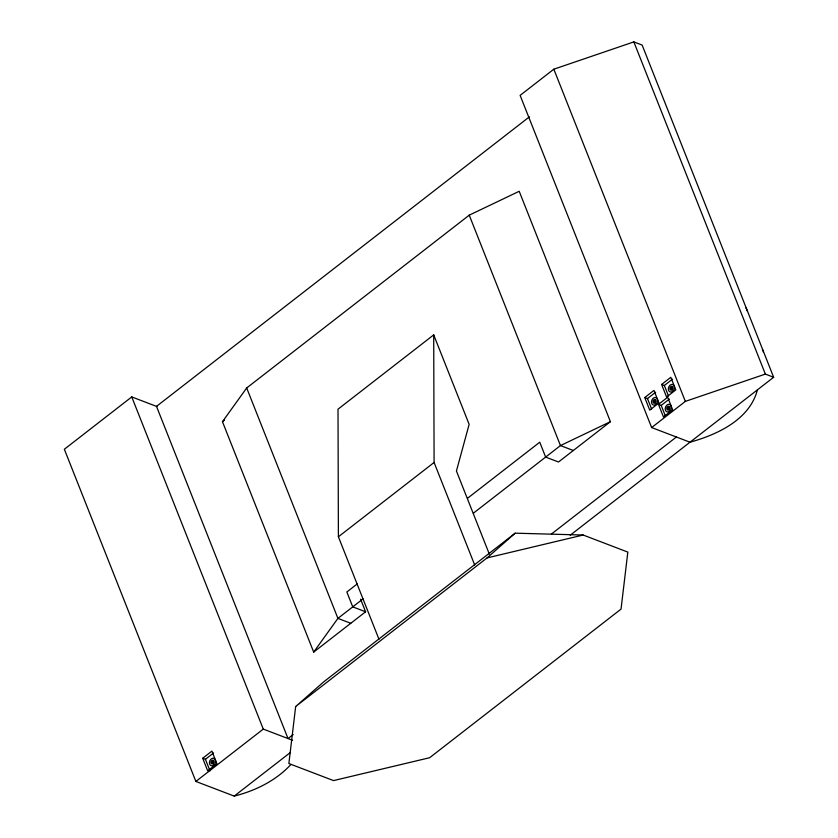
<?xml version="1.0" encoding="UTF-8"?>
<svg xmlns="http://www.w3.org/2000/svg" width="838" height="838" viewBox="0 0 838 838"><rect width="100%" height="100%" fill="white"/><g stroke="black" fill="none" stroke-linecap="round" stroke-linejoin="round"><path stroke-width="1.26" d="M295.667 706.528L288.869 763.533L333.534 780.597L429.643 757.72L621.042 609.1L627.83 552.095L583.175 535.032L515.181 533.178L323.772 681.797L295.667 706.528L487.067 557.909L515.181 533.178M757.405 389.869C749.706 419.691 717.255 434.639 689.999 442.213L651.65 427.558L520.126 95.375L553.824 69.198L633.842 41.9L642.128 45.063L773.652 377.257L570.175 535.241M360.612 599.191L365.598 611.792L313.684 652.1L222.458 421.692L246.686 387.973L469.238 215.167L519.204 191.284L610.42 421.692L558.506 462L545.643 457.087L539.756 442.202L467.541 498.275M313.684 652.1L337.913 618.381L363.053 598.866M290.975 764.445C275.995 780.639 255.412 790.768 234.221 796.1L195.872 781.445L64.348 449.262L131.755 396.919L156.926 406.535M529.375 116.859L156.497 406.367L288.021 738.561L293.185 734.549M222.458 421.692L224.521 420.089M489.361 554.19L456.427 471.008L469.144 424.363L433.707 334.875L338.007 409.185L338.395 536.781L378.975 639.258M338.395 536.781L434.094 462.471L433.707 334.875M357.156 583.981L346.848 591.995L352.735 606.869L365.598 611.792M473.428 513.16L560.465 445.575L610.42 421.692M644.757 397.547L653.965 390.393L658.94 402.963L649.733 410.117L644.757 397.547L647.481 398.584L651.629 409.059M661.611 384.464L670.819 377.31L675.795 389.88L666.587 397.034L661.611 384.464L664.335 385.501L668.483 395.976M647.481 398.584L655.662 392.226M664.335 385.501L672.516 379.143M202.702 758.264L211.92 751.11L216.895 763.69L207.688 770.834L202.702 758.264L205.425 759.301L209.992 770.834M658.479 404.377L667.687 397.222L672.663 409.803L663.455 416.947L658.479 404.377L661.203 405.414L665.351 415.889M205.425 759.301L213.617 752.953M661.203 405.414L669.384 399.066M195.872 781.445L263.279 729.102L292.556 740.289M651.65 427.558L685.348 401.392L765.366 374.094L773.652 377.257M551.404 534.057L676.381 437.017M234.221 796.1L290.398 752.482M487.067 557.909L583.175 535.032M573.328 450.498L560.465 445.575L469.238 215.167M350.776 623.294L337.913 618.381L246.686 387.973M633.842 41.9L765.366 374.094M553.824 69.198L685.348 401.392M434.094 462.471L474.675 564.959M131.755 396.919L263.279 729.102M762.37 349.561A6.515 4.86 -69.1 0 1 763.439 352.243M745.935 308.038A6.515 4.86 -69.1 0 1 747.004 310.72M211.805 761.847C212.475 765.293 214.235 759.113 211.805 761.847M653.85 401.13C654.52 404.576 656.29 398.385 653.85 401.13M670.704 388.046C671.374 391.493 673.144 385.302 670.704 388.046M667.572 407.959C668.242 411.406 670.012 405.225 667.572 407.959M213.145 763.586A1.969 1.477 -69.1 0 0 213.439 760.276A1.969 1.477 -69.1 0 0 210.987 762.182A1.969 1.477 -69.1 0 0 213.145 763.586M213.763 765.157A3.949 2.943 -69.1 0 0 214.35 758.537A3.949 2.943 -69.1 0 0 209.448 762.35A3.949 2.943 -69.1 0 0 213.763 765.157M655.819 404.44A3.949 2.943 -69.1 0 0 656.405 397.82A3.949 2.943 -69.1 0 0 651.503 401.622A3.949 2.943 -69.1 0 0 655.819 404.44M655.19 402.869A1.969 1.477 -69.1 0 0 655.484 399.558A1.969 1.477 -69.1 0 0 653.032 401.465A1.969 1.477 -69.1 0 0 655.19 402.869M669.541 411.269A3.949 2.943 -69.1 0 0 670.128 404.649A3.949 2.943 -69.1 0 0 665.225 408.462A3.949 2.943 -69.1 0 0 669.541 411.269M668.913 409.698A1.969 1.477 -69.1 0 0 669.206 406.388A1.969 1.477 -69.1 0 0 666.755 408.295A1.969 1.477 -69.1 0 0 668.913 409.698M672.045 389.785A1.969 1.477 -69.1 0 0 672.338 386.475A1.969 1.477 -69.1 0 0 669.887 388.371A1.969 1.477 -69.1 0 0 672.045 389.785M672.673 391.356A3.949 2.943 -69.1 0 0 673.249 384.736A3.949 2.943 -69.1 0 0 668.357 388.539A3.949 2.943 -69.1 0 0 672.673 391.356"/></g></svg>
